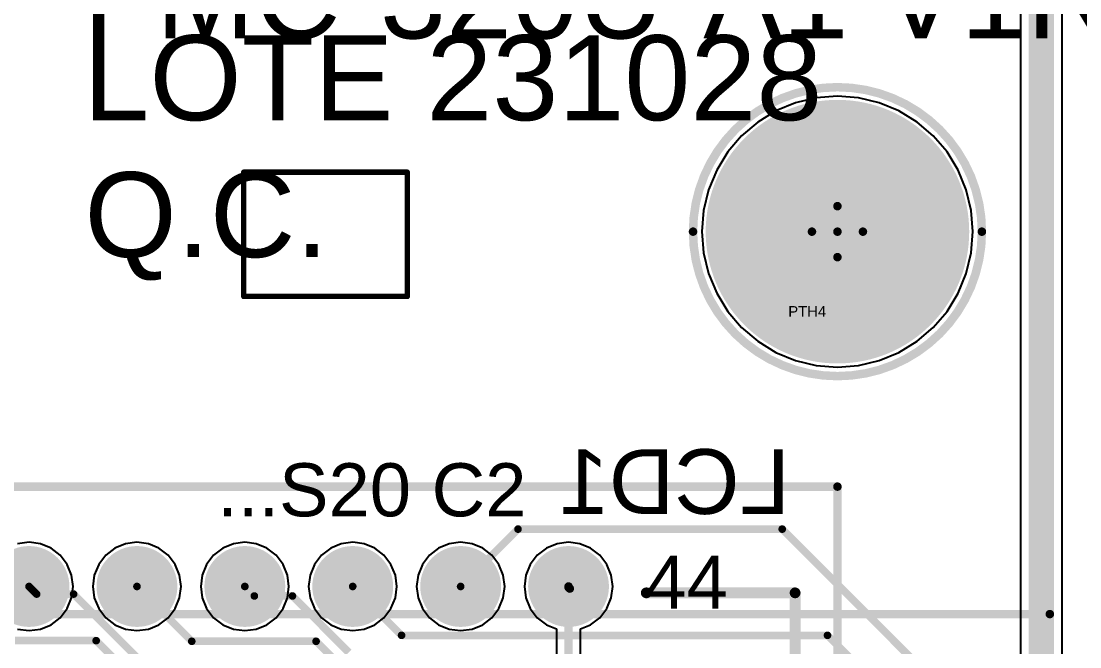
# Model space of a CAD drawing. Header units: inches. Extents: x 0 to 7.57, y 0 to 3.51.
# Drawn here: x 2.432 to 3.414, y 2.332 to 2.912 of the extents above; entities that cross this region are included whole.
import ezdxf

# ---------------------------------------------------------------- set-up
doc = ezdxf.new("R2010")
doc.units = ezdxf.units.IN
doc.header["$MEASUREMENT"] = 0
for name, color, linetype in [('Bottom Courtyard', 56, 'Continuous'), ('Bottom Overlay', 54, 'Continuous'), ('Bottom Solder', 6, 'Continuous'), ('L1', 1, 'Continuous'), ('L2', 5, 'Continuous'), ('Multi-Layer', 9, 'Continuous'), ('Pad Holes', 156, 'Continuous'), ('Top Courtyard', 56, 'Continuous'), ('Top Overlay', 2, 'Continuous'), ('Top Solder', 216, 'Continuous')]:
    doc.layers.add(name, color=color, linetype=linetype)
doc.styles.add('Arial', font='', dxfattribs={"height": 0.2})
doc.styles.get('Arial').set_extended_font_data('Arial')

# ---------------------------------------------------------------- blocks, each defined once
blk = doc.blocks.new('PTH_M3_M_13')
at = {"layer": 'Bottom Solder'}
h = blk.add_hatch(color=6, dxfattribs=at)
edge = h.paths.add_edge_path()
edge.add_arc((0, 0), 0.12211, 0, 360)
at = {"layer": 'L1'}
h = blk.add_hatch(color=1, dxfattribs=at)
edge = h.paths.add_edge_path()
edge.add_arc((0, 0), 0.11811, 0, 360)
at = {"layer": 'L2'}
h = blk.add_hatch(color=5, dxfattribs=at)
edge = h.paths.add_edge_path()
edge.add_arc((0, 0), 0.11811, 0, 360)
at = {"layer": 'Multi-Layer'}
h = blk.add_hatch(color=9, dxfattribs=at)
edge = h.paths.add_edge_path()
edge.add_arc((0, 0), 0.11811, 0, 360)
at = {"layer": 'Pad Holes'}
h = blk.add_hatch(color=7, dxfattribs=at)
edge = h.paths.add_edge_path()
edge.add_arc((0, 0), 0.07087, 0, 360)
at = {"layer": 'Top Solder'}
h = blk.add_hatch(color=216, dxfattribs=at)
edge = h.paths.add_edge_path()
edge.add_arc((0, 0), 0.12211, 0, 360)
at = {"layer": 'Bottom Overlay'}
for points in [[(0.13386, 0, 0.00787, 0.00787, 1), (-0.13386, 0, 0.00787, 0.00787, 1)], [(-0.13583, 0, 0.00394, 0.00394, 1), (-0.13189, 0, 0.00394, 0.00394, 1)], [(0.13189, 0, 0.00394, 0.00394, 1), (0.13583, 0, 0.00394, 0.00394, 1)]]:
    blk.add_lwpolyline(points, format="xyseb", close=True, dxfattribs=at)
at = {"layer": 'Top Courtyard'}
for points in [[(0.13386, 0, 0.00787, 0.00787, 1), (-0.13386, 0, 0.00787, 0.00787, 1)], [(-0.00197, 0.02362, 0.00394, 0.00394, 1), (0.00197, 0.02362, 0.00394, 0.00394, 1)], [(-0.13583, 0, 0.00394, 0.00394, 1), (-0.13189, 0, 0.00394, 0.00394, 1)], [(-0.02559, 0, 0.00394, 0.00394, 1), (-0.02165, 0, 0.00394, 0.00394, 1)], [(-0.00197, 0, 0.00394, 0.00394, 1), (0.00197, 0, 0.00394, 0.00394, 1)], [(-0.00197, 0, 0.00394, 0.00394, 1), (0.00197, 0, 0.00394, 0.00394, 1)], [(-0.00197, 0, 0.00394, 0.00394, 1), (0.00197, 0, 0.00394, 0.00394, 1)], [(-0.00197, 0, 0.00394, 0.00394, 1), (0.00197, 0, 0.00394, 0.00394, 1)], [(0.02165, 0, 0.00394, 0.00394, 1), (0.02559, 0, 0.00394, 0.00394, 1)], [(0.13189, 0, 0.00394, 0.00394, 1), (0.13583, 0, 0.00394, 0.00394, 1)], [(-0.00197, -0.02362, 0.00394, 0.00394, 1), (0.00197, -0.02362, 0.00394, 0.00394, 1)]]:
    blk.add_lwpolyline(points, format="xyseb", close=True, dxfattribs=at)
for points in [[(0, 0, 0.00787, 0.00787, 0), (0, 0.02362, 0.00787, 0.00787, 0)], [(-0.02362, 0, 0.00787, 0.00787, 0), (0, 0, 0.00787, 0.00787, 0)], [(0, 0, 0.00787, 0.00787, 0), (0.02362, 0, 0.00787, 0.00787, 0)], [(0, -0.02362, 0.00787, 0.00787, 0), (0, 0, 0.00787, 0.00787, 0)]]:
    blk.add_lwpolyline(points, format="xyseb", dxfattribs=at)
at = {"layer": 'Top Overlay'}
for points in [[(0.13386, 0, 0.00787, 0.00787, 1), (-0.13386, 0, 0.00787, 0.00787, 1)], [(-0.13583, 0, 0.00394, 0.00394, 1), (-0.13189, 0, 0.00394, 0.00394, 1)], [(0.13189, 0, 0.00394, 0.00394, 1), (0.13583, 0, 0.00394, 0.00394, 1)]]:
    blk.add_lwpolyline(points, format="xyseb", close=True, dxfattribs=at)
at = {"layer": 'Top Courtyard', "style": 'Arial'}
blk.add_text('PTH4', height=0.009843, dxfattribs=at).set_placement((-0.04559, -0.07881))
blk = doc.blocks.new('FMC_160LCD_V2_B_46')
at = {"layer": 'Bottom Solder'}
h = blk.add_hatch(color=6, dxfattribs=at)
edge = h.paths.add_edge_path()
edge.add_arc((-1.05, -0.73425), 0.03746, 0, 360)
h = blk.add_hatch(color=6, dxfattribs=at)
edge = h.paths.add_edge_path()
edge.add_arc((-0.95, -0.73425), 0.03746, 0, 360)
h = blk.add_hatch(color=6, dxfattribs=at)
edge = h.paths.add_edge_path()
edge.add_arc((-0.85, -0.73425), 0.03746, 0, 360)
h = blk.add_hatch(color=6, dxfattribs=at)
edge = h.paths.add_edge_path()
edge.add_arc((-0.75, -0.73425), 0.03746, 0, 360)
h = blk.add_hatch(color=6, dxfattribs=at)
edge = h.paths.add_edge_path()
edge.add_arc((-0.65, -0.73425), 0.03746, 0, 360)
h = blk.add_hatch(color=6, dxfattribs=at)
edge = h.paths.add_edge_path()
edge.add_arc((-0.55, -0.73425), 0.03746, 0, 360)
at = {"layer": 'L1'}
h = blk.add_hatch(color=1, dxfattribs=at)
edge = h.paths.add_edge_path()
edge.add_arc((-1.05, -0.73425), 0.03346, 0, 360)
h = blk.add_hatch(color=1, dxfattribs=at)
edge = h.paths.add_edge_path()
edge.add_arc((-0.95, -0.73425), 0.03346, 0, 360)
h = blk.add_hatch(color=1, dxfattribs=at)
edge = h.paths.add_edge_path()
edge.add_arc((-0.85, -0.73425), 0.03346, 0, 360)
h = blk.add_hatch(color=1, dxfattribs=at)
edge = h.paths.add_edge_path()
edge.add_arc((-0.75, -0.73425), 0.03346, 0, 360)
h = blk.add_hatch(color=1, dxfattribs=at)
edge = h.paths.add_edge_path()
edge.add_arc((-0.65, -0.73425), 0.03346, 0, 360)
h = blk.add_hatch(color=1, dxfattribs=at)
edge = h.paths.add_edge_path()
edge.add_arc((-0.55, -0.73425), 0.03346, 0, 360)
at = {"layer": 'L2'}
h = blk.add_hatch(color=5, dxfattribs=at)
edge = h.paths.add_edge_path()
edge.add_arc((-1.05, -0.73425), 0.03346, 0, 360)
h = blk.add_hatch(color=5, dxfattribs=at)
edge = h.paths.add_edge_path()
edge.add_arc((-0.95, -0.73425), 0.03346, 0, 360)
h = blk.add_hatch(color=5, dxfattribs=at)
edge = h.paths.add_edge_path()
edge.add_arc((-0.85, -0.73425), 0.03346, 0, 360)
h = blk.add_hatch(color=5, dxfattribs=at)
edge = h.paths.add_edge_path()
edge.add_arc((-0.75, -0.73425), 0.03346, 0, 360)
h = blk.add_hatch(color=5, dxfattribs=at)
edge = h.paths.add_edge_path()
edge.add_arc((-0.65, -0.73425), 0.03346, 0, 360)
h = blk.add_hatch(color=5, dxfattribs=at)
edge = h.paths.add_edge_path()
edge.add_arc((-0.55, -0.73425), 0.03346, 0, 360)
at = {"layer": 'Multi-Layer'}
h = blk.add_hatch(color=9, dxfattribs=at)
edge = h.paths.add_edge_path()
edge.add_arc((-1.05, -0.73425), 0.03346, 0, 360)
h = blk.add_hatch(color=9, dxfattribs=at)
edge = h.paths.add_edge_path()
edge.add_arc((-0.95, -0.73425), 0.03346, 0, 360)
h = blk.add_hatch(color=9, dxfattribs=at)
edge = h.paths.add_edge_path()
edge.add_arc((-0.85, -0.73425), 0.03346, 0, 360)
h = blk.add_hatch(color=9, dxfattribs=at)
edge = h.paths.add_edge_path()
edge.add_arc((-0.75, -0.73425), 0.03346, 0, 360)
h = blk.add_hatch(color=9, dxfattribs=at)
edge = h.paths.add_edge_path()
edge.add_arc((-0.65, -0.73425), 0.03346, 0, 360)
h = blk.add_hatch(color=9, dxfattribs=at)
edge = h.paths.add_edge_path()
edge.add_arc((-0.55, -0.73425), 0.03346, 0, 360)
at = {"layer": 'Pad Holes'}
h = blk.add_hatch(color=7, dxfattribs=at)
edge = h.paths.add_edge_path()
edge.add_arc((-1.05, -0.73425), 0.02165, 0, 360)
h = blk.add_hatch(color=7, dxfattribs=at)
edge = h.paths.add_edge_path()
edge.add_arc((-0.95, -0.73425), 0.02165, 0, 360)
h = blk.add_hatch(color=7, dxfattribs=at)
edge = h.paths.add_edge_path()
edge.add_arc((-0.85, -0.73425), 0.02165, 0, 360)
h = blk.add_hatch(color=7, dxfattribs=at)
edge = h.paths.add_edge_path()
edge.add_arc((-0.75, -0.73425), 0.02165, 0, 360)
h = blk.add_hatch(color=7, dxfattribs=at)
edge = h.paths.add_edge_path()
edge.add_arc((-0.65, -0.73425), 0.02165, 0, 360)
h = blk.add_hatch(color=7, dxfattribs=at)
edge = h.paths.add_edge_path()
edge.add_arc((-0.55, -0.73425), 0.02165, 0, 360)
at = {"layer": 'Top Solder'}
h = blk.add_hatch(color=216, dxfattribs=at)
edge = h.paths.add_edge_path()
edge.add_arc((-1.05, -0.73425), 0.03746, 0, 360)
h = blk.add_hatch(color=216, dxfattribs=at)
edge = h.paths.add_edge_path()
edge.add_arc((-0.95, -0.73425), 0.03746, 0, 360)
h = blk.add_hatch(color=216, dxfattribs=at)
edge = h.paths.add_edge_path()
edge.add_arc((-0.85, -0.73425), 0.03746, 0, 360)
h = blk.add_hatch(color=216, dxfattribs=at)
edge = h.paths.add_edge_path()
edge.add_arc((-0.75, -0.73425), 0.03746, 0, 360)
h = blk.add_hatch(color=216, dxfattribs=at)
edge = h.paths.add_edge_path()
edge.add_arc((-0.65, -0.73425), 0.03746, 0, 360)
h = blk.add_hatch(color=216, dxfattribs=at)
edge = h.paths.add_edge_path()
edge.add_arc((-0.55, -0.73425), 0.03746, 0, 360)
at = {"layer": 'Bottom Courtyard'}
for points in [[(-1.29921, 0.90551, 0.00787, 0.00787, 0), (-1.29921, -0.82677, 0.00787, 0.00787, 0)], [(1.29921, -0.82677, 0.00787, 0.00787, 0), (-1.29921, -0.82677, 0.00787, 0.00787, 0)]]:
    blk.add_lwpolyline(points, format="xyseb", dxfattribs=at)
blk.add_lwpolyline([(-1.30118, -0.82677, 0.00394, 0.00394, 1), (-1.29724, -0.82677, 0.00394, 0.00394, 1)], format="xyseb", close=True, dxfattribs=at)
blk.add_lwpolyline([(-1.30118, -0.82677, 0.00394, 0.00394, 1), (-1.29724, -0.82677, 0.00394, 0.00394, 1)], format="xyseb", close=True, dxfattribs=at)
at = {"layer": 'Bottom Overlay'}
for points in [[(-1.26, 0.72835, 0.01, 0.01, 0), (-1.26, -0.72835, 0.01, 0.01, 0)], [(-1.12205, -0.72835, 0.01, 0.01, 0), (-1.26, -0.72835, 0.01, 0.01, 0)]]:
    blk.add_lwpolyline(points, format="xyseb", dxfattribs=at)
for points in [[(-1.2625, -0.72835, 0.005, 0.005, 1), (-1.2575, -0.72835, 0.005, 0.005, 1)], [(-1.2625, -0.72835, 0.005, 0.005, 1), (-1.2575, -0.72835, 0.005, 0.005, 1)], [(-1.12455, -0.72835, 0.005, 0.005, 1), (-1.11955, -0.72835, 0.005, 0.005, 1)]]:
    blk.add_lwpolyline(points, format="xyseb", close=True, dxfattribs=at)
blk = doc.blocks.new('BACKLIGHT_B_52')
at = {"layer": 'Bottom Courtyard'}
for points in [[(-1.41732, -0.23622, 0.00787, 0.00787, 0), (-1.41732, -0.70866, 0.00787, 0.00787, 0)], [(1.41732, -0.70866, 0.00787, 0.00787, 0), (-1.41732, -0.70866, 0.00787, 0.00787, 0)]]:
    blk.add_lwpolyline(points, format="xyseb", dxfattribs=at)
blk.add_lwpolyline([(-1.41929, -0.70866, 0.00394, 0.00394, 1), (-1.41535, -0.70866, 0.00394, 0.00394, 1)], format="xyseb", close=True, dxfattribs=at)
blk.add_lwpolyline([(-1.41929, -0.70866, 0.00394, 0.00394, 1), (-1.41535, -0.70866, 0.00394, 0.00394, 1)], format="xyseb", close=True, dxfattribs=at)

msp = doc.modelspace()

# ---------------------------------------------------------------- linework, layer by layer
at = {"layer": 'L1'}
for points in [[(2.83976, 2.3878, 0.00709, 0.00709, 0), (2.89291, 2.44094, 0.00709, 0.00709, 0)], [(2.89291, 2.44094, 0.00709, 0.00709, 0), (3.1378, 2.44094, 0.00709, 0.00709, 0)], [(3.1378, 2.44094, 0.00709, 0.00709, 0), (3.33071, 2.24803, 0.00709, 0.00709, 0)], [(2.43976, 2.3878, 0.00709, 0.00709, 0), (2.4468, 2.38075, 0.00709, 0.00709, 0)], [(2.4468, 2.38075, 0.00709, 0.00709, 0), (2.4811, 2.38075, 0.00709, 0.00709, 0)], [(2.4811, 2.38075, 0.00709, 0.00709, 0), (2.53942, 2.32243, 0.00709, 0.00709, 0)], [(2.53976, 2.3878, 0.00709, 0.00709, 0), (2.59056, 2.337, 0.00709, 0.00709, 0)], [(2.53976, 2.3878, 0.00709, 0.00709, 0), (2.53976, 2.3878, 0.00709, 0.00709, 0)], [(2.63976, 2.3878, 0.00709, 0.00709, 0), (2.64858, 2.37898, 0.00709, 0.00709, 0)], [(2.73976, 2.3878, 0.00709, 0.00709, 0), (2.78504, 2.34252, 0.00709, 0.00709, 0)], [(2.93976, 2.38701, 0.00787, 0.00787, 0), (2.93976, 2.3878, 0.00787, 0.00787, 0)], [(2.93976, 2.38701, 0.00787, 0.00787, 0), (2.94094, 2.38583, 0.00787, 0.00787, 0)], [(2.64858, 2.37898, 0.00709, 0.00709, 0), (2.68386, 2.37898, 0.00709, 0.00709, 0)], [(2.68386, 2.37898, 0.00709, 0.00709, 0), (2.73606, 2.32677, 0.00709, 0.00709, 0)], [(2.78504, 2.34252, 0.00709, 0.00709, 0), (3.17975, 2.34252, 0.00709, 0.00709, 0)], [(3.17975, 2.34252, 0.00709, 0.00709, 0), (3.31496, 2.20731, 0.00709, 0.00709, 0)], [(2.4268, 2.3376, 0.00709, 0.00709, 0), (2.50199, 2.3376, 0.00709, 0.00709, 0)], [(2.50199, 2.3376, 0.00709, 0.00709, 0), (2.53133, 2.30826, 0.00709, 0.00709, 0)], [(2.59056, 2.337, 0.00709, 0.00709, 0), (2.70579, 2.337, 0.00709, 0.00709, 0)], [(2.70579, 2.337, 0.00709, 0.00709, 0), (2.73177, 2.31102, 0.00709, 0.00709, 0)]]:
    msp.add_lwpolyline(points, format="xyseb", dxfattribs=at)
for points in [[(2.89114, 2.44094, 0.00354, 0.00354, 1), (2.89468, 2.44094, 0.00354, 0.00354, 1)], [(2.89114, 2.44094, 0.00354, 0.00354, 1), (2.89468, 2.44094, 0.00354, 0.00354, 1)], [(3.13602, 2.44094, 0.00354, 0.00354, 1), (3.13957, 2.44094, 0.00354, 0.00354, 1)], [(3.13602, 2.44094, 0.00354, 0.00354, 1), (3.13957, 2.44094, 0.00354, 0.00354, 1)], [(2.43799, 2.3878, 0.00354, 0.00354, 1), (2.44154, 2.3878, 0.00354, 0.00354, 1)], [(2.44503, 2.38075, 0.00354, 0.00354, 1), (2.44858, 2.38075, 0.00354, 0.00354, 1)], [(2.44503, 2.38075, 0.00354, 0.00354, 1), (2.44858, 2.38075, 0.00354, 0.00354, 1)], [(2.47933, 2.38075, 0.00354, 0.00354, 1), (2.48287, 2.38075, 0.00354, 0.00354, 1)], [(2.47933, 2.38075, 0.00354, 0.00354, 1), (2.48287, 2.38075, 0.00354, 0.00354, 1)], [(2.53799, 2.3878, 0.00354, 0.00354, 1), (2.54154, 2.3878, 0.00354, 0.00354, 1)], [(2.53799, 2.3878, 0.00354, 0.00354, 1), (2.54154, 2.3878, 0.00354, 0.00354, 1)], [(2.53799, 2.3878, 0.00354, 0.00354, 1), (2.54154, 2.3878, 0.00354, 0.00354, 1)], [(2.63799, 2.3878, 0.00354, 0.00354, 1), (2.64154, 2.3878, 0.00354, 0.00354, 1)], [(2.73799, 2.3878, 0.00354, 0.00354, 1), (2.74154, 2.3878, 0.00354, 0.00354, 1)], [(2.83799, 2.3878, 0.00354, 0.00354, 1), (2.84154, 2.3878, 0.00354, 0.00354, 1)], [(2.9378, 2.3878, 0.00394, 0.00394, 1), (2.94173, 2.3878, 0.00394, 0.00394, 1)], [(2.9378, 2.38701, 0.00394, 0.00394, 1), (2.94173, 2.38701, 0.00394, 0.00394, 1)], [(2.9378, 2.38701, 0.00394, 0.00394, 1), (2.94173, 2.38701, 0.00394, 0.00394, 1)], [(2.93898, 2.38583, 0.00394, 0.00394, 1), (2.94291, 2.38583, 0.00394, 0.00394, 1)], [(2.64681, 2.37898, 0.00354, 0.00354, 1), (2.65035, 2.37898, 0.00354, 0.00354, 1)], [(2.64681, 2.37898, 0.00354, 0.00354, 1), (2.65035, 2.37898, 0.00354, 0.00354, 1)], [(2.68209, 2.37898, 0.00354, 0.00354, 1), (2.68563, 2.37898, 0.00354, 0.00354, 1)], [(2.68209, 2.37898, 0.00354, 0.00354, 1), (2.68563, 2.37898, 0.00354, 0.00354, 1)], [(2.78327, 2.34252, 0.00354, 0.00354, 1), (2.78681, 2.34252, 0.00354, 0.00354, 1)], [(2.78327, 2.34252, 0.00354, 0.00354, 1), (2.78681, 2.34252, 0.00354, 0.00354, 1)], [(3.17798, 2.34252, 0.00354, 0.00354, 1), (3.18152, 2.34252, 0.00354, 0.00354, 1)], [(3.17798, 2.34252, 0.00354, 0.00354, 1), (3.18152, 2.34252, 0.00354, 0.00354, 1)], [(2.50022, 2.3376, 0.00354, 0.00354, 1), (2.50376, 2.3376, 0.00354, 0.00354, 1)], [(2.50022, 2.3376, 0.00354, 0.00354, 1), (2.50376, 2.3376, 0.00354, 0.00354, 1)], [(2.58879, 2.337, 0.00354, 0.00354, 1), (2.59233, 2.337, 0.00354, 0.00354, 1)], [(2.58879, 2.337, 0.00354, 0.00354, 1), (2.59233, 2.337, 0.00354, 0.00354, 1)], [(2.70402, 2.337, 0.00354, 0.00354, 1), (2.70756, 2.337, 0.00354, 0.00354, 1)], [(2.70402, 2.337, 0.00354, 0.00354, 1), (2.70756, 2.337, 0.00354, 0.00354, 1)]]:
    msp.add_lwpolyline(points, format="xyseb", close=True, dxfattribs=at)
at = {"layer": 'L2'}
for p, q in [((3.39722, 2.12106), (3.39722, 3.05305)), ((3.35868, 3.04507), (3.35868, 2.12106)), ((3.15017, 2.83597), (3.13196, 2.82843)), ((3.16933, 2.84057), (3.15017, 2.83597)), ((3.18898, 2.84212), (3.16933, 2.84057)), ((3.20862, 2.84057), (3.18898, 2.84212)), ((3.22778, 2.83597), (3.20862, 2.84057)), ((3.24599, 2.82843), (3.22778, 2.83597)), ((3.13196, 2.82843), (3.11516, 2.81813)), ((3.26279, 2.81813), (3.24599, 2.82843)), ((3.11516, 2.81813), (3.10018, 2.80534)), ((3.27778, 2.80534), (3.26279, 2.81813)), ((3.10018, 2.80534), (3.08738, 2.79035)), ((3.29058, 2.79035), (3.27778, 2.80534)), ((3.08738, 2.79035), (3.07708, 2.77355)), ((3.30087, 2.77355), (3.29058, 2.79035)), ((3.07708, 2.77355), (3.06954, 2.75534)), ((3.30841, 2.75534), (3.30087, 2.77355)), ((3.06954, 2.75534), (3.06494, 2.73618)), ((3.31301, 2.73618), (3.30841, 2.75534)), ((3.06494, 2.73618), (3.06339, 2.71654)), ((3.31456, 2.71654), (3.31301, 2.73618)), ((3.06339, 2.71654), (3.06494, 2.69689)), ((3.31301, 2.69689), (3.31456, 2.71654)), ((3.06494, 2.69689), (3.06954, 2.67773)), ((3.30841, 2.67773), (3.31301, 2.69689)), ((3.06954, 2.67773), (3.07708, 2.65952)), ((3.30087, 2.65952), (3.30841, 2.67773)), ((3.07708, 2.65952), (3.08738, 2.64272)), ((3.29058, 2.64272), (3.30087, 2.65952)), ((3.08738, 2.64272), (3.10018, 2.62773)), ((3.27778, 2.62773), (3.29058, 2.64272)), ((3.10018, 2.62773), (3.11516, 2.61494)), ((3.26279, 2.61494), (3.27778, 2.62773)), ((3.11516, 2.61494), (3.13196, 2.60464)), ((3.24599, 2.60464), (3.26279, 2.61494)), ((3.13196, 2.60464), (3.15017, 2.5971)), ((3.22778, 2.5971), (3.24599, 2.60464)), ((3.15017, 2.5971), (3.16933, 2.5925)), ((3.16933, 2.5925), (3.18898, 2.59095)), ((3.18898, 2.59095), (3.20862, 2.5925)), ((3.20862, 2.5925), (3.22778, 2.5971)), ((2.43976, 2.4287), (2.42918, 2.4273)), ((2.45035, 2.4273), (2.43976, 2.4287)), ((2.46021, 2.42322), (2.45035, 2.4273)), ((2.52918, 2.4273), (2.51931, 2.42322)), ((2.53976, 2.4287), (2.52918, 2.4273)), ((2.55035, 2.4273), (2.53976, 2.4287)), ((2.56021, 2.42322), (2.55035, 2.4273)), ((2.62918, 2.4273), (2.61931, 2.42322)), ((2.63976, 2.4287), (2.62918, 2.4273)), ((2.65035, 2.4273), (2.63976, 2.4287)), ((2.66021, 2.42322), (2.65035, 2.4273)), ((2.72918, 2.4273), (2.71931, 2.42322)), ((2.73976, 2.4287), (2.72918, 2.4273)), ((2.75035, 2.4273), (2.73976, 2.4287)), ((2.76021, 2.42322), (2.75035, 2.4273)), ((2.82918, 2.4273), (2.81931, 2.42322)), ((2.83976, 2.4287), (2.82918, 2.4273)), ((2.85035, 2.4273), (2.83976, 2.4287)), ((2.86021, 2.42322), (2.85035, 2.4273)), ((2.92918, 2.4273), (2.91931, 2.42322)), ((2.93976, 2.4287), (2.92918, 2.4273)), ((2.95035, 2.4273), (2.93976, 2.4287)), ((2.96021, 2.42322), (2.95035, 2.4273)), ((2.46869, 2.41672), (2.46021, 2.42322)), ((2.47519, 2.40825), (2.46869, 2.41672)), ((2.51084, 2.41672), (2.50434, 2.40825)), ((2.51931, 2.42322), (2.51084, 2.41672)), ((2.56869, 2.41672), (2.56021, 2.42322)), ((2.57518, 2.40825), (2.56869, 2.41672)), ((2.61084, 2.41672), (2.60434, 2.40825)), ((2.61931, 2.42322), (2.61084, 2.41672)), ((2.66869, 2.41672), (2.66021, 2.42322)), ((2.67518, 2.40825), (2.66869, 2.41672)), ((2.71084, 2.41672), (2.70434, 2.40825)), ((2.71931, 2.42322), (2.71084, 2.41672)), ((2.76869, 2.41672), (2.76021, 2.42322)), ((2.77519, 2.40825), (2.76869, 2.41672)), ((2.81084, 2.41672), (2.80434, 2.40825)), ((2.81931, 2.42322), (2.81084, 2.41672)), ((2.86869, 2.41672), (2.86021, 2.42322)), ((2.87519, 2.40825), (2.86869, 2.41672)), ((2.91084, 2.41672), (2.90434, 2.40825)), ((2.91931, 2.42322), (2.91084, 2.41672)), ((2.96869, 2.41672), (2.96021, 2.42322)), ((2.97519, 2.40825), (2.96869, 2.41672)), ((2.47927, 2.39838), (2.47519, 2.40825)), ((2.50434, 2.40825), (2.50026, 2.39838)), ((2.57927, 2.39838), (2.57518, 2.40825)), ((2.60434, 2.40825), (2.60026, 2.39838)), ((2.67927, 2.39838), (2.67518, 2.40825)), ((2.70434, 2.40825), (2.70026, 2.39838)), ((2.77927, 2.39838), (2.77519, 2.40825)), ((2.80434, 2.40825), (2.80026, 2.39838)), ((2.87927, 2.39838), (2.87519, 2.40825)), ((2.90434, 2.40825), (2.90026, 2.39838)), ((2.97927, 2.39838), (2.97519, 2.40825)), ((2.48066, 2.3878), (2.47927, 2.39838)), ((2.50026, 2.39838), (2.49886, 2.3878)), ((2.58066, 2.3878), (2.57927, 2.39838)), ((2.60026, 2.39838), (2.59886, 2.3878)), ((2.68066, 2.3878), (2.67927, 2.39838)), ((2.70026, 2.39838), (2.69886, 2.3878)), ((2.78066, 2.3878), (2.77927, 2.39838)), ((2.80026, 2.39838), (2.79886, 2.3878)), ((2.88066, 2.3878), (2.87927, 2.39838)), ((2.90026, 2.39838), (2.89886, 2.3878)), ((2.98066, 2.3878), (2.97927, 2.39838)), ((2.47927, 2.37721), (2.48066, 2.3878)), ((2.49886, 2.3878), (2.50026, 2.37721)), ((2.57927, 2.37721), (2.58066, 2.3878)), ((2.59886, 2.3878), (2.60026, 2.37721)), ((2.67927, 2.37721), (2.68066, 2.3878)), ((2.69886, 2.3878), (2.70026, 2.37721)), ((2.77927, 2.37721), (2.78066, 2.3878)), ((2.79886, 2.3878), (2.80026, 2.37721)), ((2.87927, 2.37721), (2.88066, 2.3878)), ((2.89886, 2.3878), (2.90026, 2.37721)), ((2.97927, 2.37721), (2.98066, 2.3878)), ((2.47519, 2.36734), (2.47927, 2.37721)), ((2.50026, 2.37721), (2.50434, 2.36734)), ((2.57518, 2.36734), (2.57927, 2.37721)), ((2.60026, 2.37721), (2.60434, 2.36734)), ((2.67518, 2.36734), (2.67927, 2.37721)), ((2.70026, 2.37721), (2.70434, 2.36734)), ((2.77519, 2.36734), (2.77927, 2.37721)), ((2.80026, 2.37721), (2.80434, 2.36734)), ((2.87519, 2.36734), (2.87927, 2.37721)), ((2.90026, 2.37721), (2.90434, 2.36734)), ((2.97519, 2.36734), (2.97927, 2.37721)), ((2.46869, 2.35887), (2.47519, 2.36734)), ((2.50434, 2.36734), (2.51084, 2.35887)), ((2.56869, 2.35887), (2.57518, 2.36734)), ((2.60434, 2.36734), (2.61084, 2.35887)), ((2.66869, 2.35887), (2.67518, 2.36734)), ((2.70434, 2.36734), (2.71084, 2.35887)), ((2.76869, 2.35887), (2.77519, 2.36734)), ((2.80434, 2.36734), (2.81084, 2.35887)), ((2.86869, 2.35887), (2.87519, 2.36734)), ((2.90434, 2.36734), (2.91084, 2.35887)), ((2.96869, 2.35887), (2.97519, 2.36734)), ((2.46021, 2.35237), (2.46869, 2.35887)), ((2.51084, 2.35887), (2.51931, 2.35237)), ((2.56021, 2.35237), (2.56869, 2.35887)), ((2.61084, 2.35887), (2.61931, 2.35237)), ((2.66021, 2.35237), (2.66869, 2.35887)), ((2.71084, 2.35887), (2.71931, 2.35237)), ((2.76021, 2.35237), (2.76869, 2.35887)), ((2.81084, 2.35887), (2.81931, 2.35237)), ((2.86021, 2.35237), (2.86869, 2.35887)), ((2.91084, 2.35887), (2.91931, 2.35237)), ((2.96021, 2.35237), (2.96869, 2.35887)), ((2.42918, 2.34829), (2.43976, 2.34689)), ((2.43976, 2.34689), (2.45035, 2.34829)), ((2.45035, 2.34829), (2.46021, 2.35237)), ((2.51931, 2.35237), (2.52918, 2.34829)), ((2.52918, 2.34829), (2.53976, 2.34689)), ((2.53976, 2.34689), (2.55035, 2.34829)), ((2.55035, 2.34829), (2.56021, 2.35237)), ((2.61931, 2.35237), (2.62918, 2.34829)), ((2.62918, 2.34829), (2.63976, 2.34689)), ((2.63976, 2.34689), (2.65035, 2.34829)), ((2.65035, 2.34829), (2.66021, 2.35237)), ((2.71931, 2.35237), (2.72918, 2.34829)), ((2.72918, 2.34829), (2.73976, 2.34689)), ((2.73976, 2.34689), (2.75035, 2.34829)), ((2.75035, 2.34829), (2.76021, 2.35237)), ((2.81931, 2.35237), (2.82918, 2.34829)), ((2.82918, 2.34829), (2.83976, 2.34689)), ((2.83976, 2.34689), (2.85035, 2.34829)), ((2.85035, 2.34829), (2.86021, 2.35237)), ((2.91931, 2.35237), (2.92852, 2.34856)), ((2.92852, 2.34856), (2.92852, 2.1767)), ((2.951, 2.34856), (2.96021, 2.35237)), ((2.951, 2.17205), (2.951, 2.34856))]:
    msp.add_line(p, q, dxfattribs=at)
for points in [[(3.37795, 2.12106, 0.02362, 0.02362, 0), (3.37795, 3.05305, 0.02362, 0.02362, 0)], [(2.93976, 2.17205, 0.00787, 0.00787, 0), (2.93976, 2.3878, 0.00787, 0.00787, 0)]]:
    msp.add_lwpolyline(points, format="xyseb", dxfattribs=at)
msp.add_lwpolyline([(2.9378, 2.3878, 0.00394, 0.00394, 1), (2.94173, 2.3878, 0.00394, 0.00394, 1)], format="xyseb", close=True, dxfattribs=at)
at = {"layer": 'Top Overlay'}
for points in [[(2.63878, 2.6565, 0.005, 0.005, 0), (2.63878, 2.77165, 0.005, 0.005, 0)], [(2.63878, 2.77165, 0.005, 0.005, 0), (2.79035, 2.77165, 0.005, 0.005, 0)], [(2.79035, 2.6565, 0.005, 0.005, 0), (2.79035, 2.77165, 0.005, 0.005, 0)], [(2.63878, 2.6565, 0.005, 0.005, 0), (2.79035, 2.6565, 0.005, 0.005, 0)]]:
    msp.add_lwpolyline(points, format="xyseb", dxfattribs=at)
for points in [[(2.63753, 2.77165, 0.0025, 0.0025, 1), (2.64003, 2.77165, 0.0025, 0.0025, 1)], [(2.63753, 2.77165, 0.0025, 0.0025, 1), (2.64003, 2.77165, 0.0025, 0.0025, 1)], [(2.7891, 2.77165, 0.0025, 0.0025, 1), (2.7916, 2.77165, 0.0025, 0.0025, 1)], [(2.7891, 2.77165, 0.0025, 0.0025, 1), (2.7916, 2.77165, 0.0025, 0.0025, 1)], [(2.63753, 2.6565, 0.0025, 0.0025, 1), (2.64003, 2.6565, 0.0025, 0.0025, 1)], [(2.63753, 2.6565, 0.0025, 0.0025, 1), (2.64003, 2.6565, 0.0025, 0.0025, 1)], [(2.7891, 2.6565, 0.0025, 0.0025, 1), (2.7916, 2.6565, 0.0025, 0.0025, 1)], [(2.7891, 2.6565, 0.0025, 0.0025, 1), (2.7916, 2.6565, 0.0025, 0.0025, 1)]]:
    msp.add_lwpolyline(points, format="xyseb", close=True, dxfattribs=at)

# ---------------------------------------------------------------- block references
msp.add_blockref('PTH_M3_M_13', (3.18898, 2.71654))
at = {"rotation": 180}
for name, p in [('FMC_160LCD_V2_B_46', (1.88976, 1.65354)), ('BACKLIGHT_B_52', (1.9685, 1.65354))]:
    msp.add_blockref(name, p, dxfattribs=at)

# ---------------------------------------------------------------- texts
at = {"layer": 'Bottom Overlay', "style": 'Arial', "text_generation_flag": 2}
msp.add_text('LCD1', height=0.06, dxfattribs=at).set_placement((3.145, 2.455))
at = {"layer": 'Top Overlay', "style": 'Arial'}
msp.add_text('FMC-320U-A1 V1R1R1', height=0.0787402, rotation=360, dxfattribs=at).set_placement((2.49016, 2.89556))
for s, height, p in [('LOTE 231028', 0.0787402, (2.49016, 2.81977)), ('Q.C.', 0.07874, (2.49114, 2.69291)), ('...S20 C2', 0.049213, (2.61417, 2.45276)), ('44', 0.049213, (3.01083, 2.36713))]:
    msp.add_text(s, height=height, dxfattribs=at).set_placement(p)

doc.saveas('drawing.dxf')
